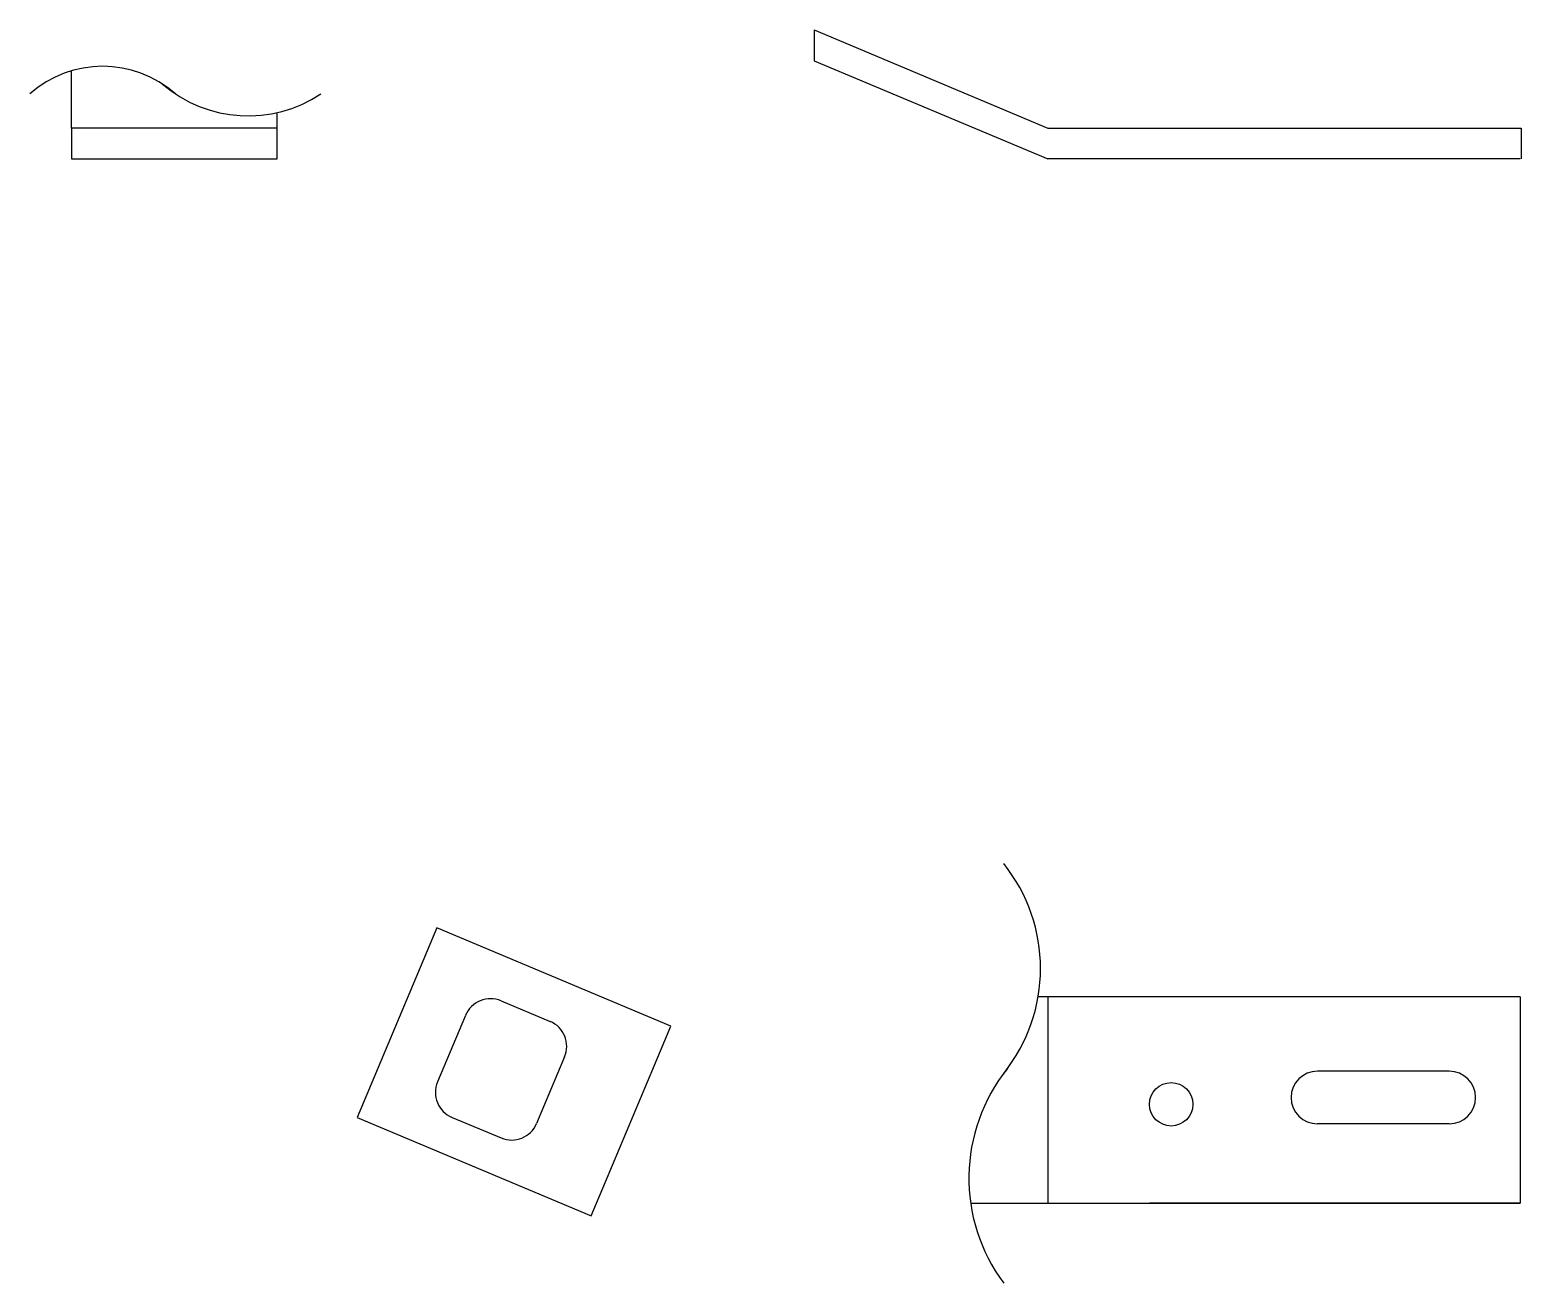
# Model space of a CAD drawing. Header units: millimetres. Extents: x 455 to 1855, y 443 to 742.
# Drawn here: x 1579.7 to 1854.6, y 443.5 to 674.5 of the extents above; entities that cross this region are included whole.
import ezdxf

# ---------------------------------------------------------------- set-up
doc = ezdxf.new("R2010")
doc.units = ezdxf.units.MM

msp = doc.modelspace()

# ---------------------------------------------------------------- linework, layer by layer
for p, q in [((1724.28, 674.48), (1767.38, 656.38)), ((1724.28, 674.48), (1724.28, 668.78)), ((1724.28, 668.78), (1767.38, 650.68)), ((1587.4, 656.38), (1587.4, 666.92)), ((1625.3, 656.38), (1625.3, 659.21)), ((1587.4, 656.38), (1587.4, 650.68)), ((1625.3, 656.38), (1587.4, 656.38)), ((1625.3, 650.68), (1625.3, 656.38)), ((1767.38, 656.38), (1854.58, 656.38)), ((1854.58, 656.38), (1854.58, 650.68)), ((1587.4, 650.68), (1594.2, 650.68)), ((1594.2, 650.68), (1617.5, 650.68)), ((1617.5, 650.68), (1625.3, 650.68)), ((1854.38, 650.68), (1767.38, 650.68)), ((1654.76, 508.95), (1640.09, 474.01)), ((1697.86, 490.85), (1654.76, 508.95)), ((1666.59, 495.53), (1675.62, 491.73)), ((1854.38, 496.25), (1765.56, 496.25)), ((1767.38, 496.25), (1767.38, 458.25)), ((1854.38, 496.25), (1854.38, 458.25)), ((1660.04, 492.85), (1654.89, 480.59)), ((1694.84, 483.66), (1697.86, 490.85)), ((1678.3, 485.19), (1673.15, 472.92)), ((1685.82, 462.18), (1694.84, 483.66)), ((1841.33, 482.55), (1817.03, 482.55)), ((1640.09, 474.01), (1683.19, 455.91)), ((1657.56, 474.04), (1666.6, 470.25)), ((1841.33, 472.85), (1817.03, 472.85)), ((1683.19, 455.91), (1685.82, 462.18)), ((1753.12, 458.25), (1854.38, 458.25)), ((1794.08, 458.25), (1786.08, 458.25)), ((1812.18, 458.25), (1794.08, 458.25)), ((1846.18, 458.25), (1812.18, 458.25)), ((1854.38, 458.25), (1846.18, 458.25))]:
    msp.add_line(p, q)
msp.add_circle((1790.08, 476.45), 4)
for centre, radius, start, end in [((1593.16, 647.5), 20.26, 48.536, 131.464), ((1619.99, 682.78), 24.16, 229.2181, 303.7186), ((1735.1, 501.49), 30.91, 321.2807, 38.7193), ((1664.65, 490.92), 5, 67.2199, 157.2199), ((1673.69, 487.12), 5, 337.2199, 67.2199), ((1785.14, 462.82), 32.34, 141.3261, 216.7134), ((1817.03, 477.7), 4.85, 90, 270), ((1841.33, 477.7), 4.85, 270, 90), ((1659.5, 478.65), 5, 157.2199, 247.2199), ((1668.54, 474.86), 5, 247.2199, 337.2199)]:
    msp.add_arc(centre, radius, start, end)

doc.saveas('drawing.dxf')
